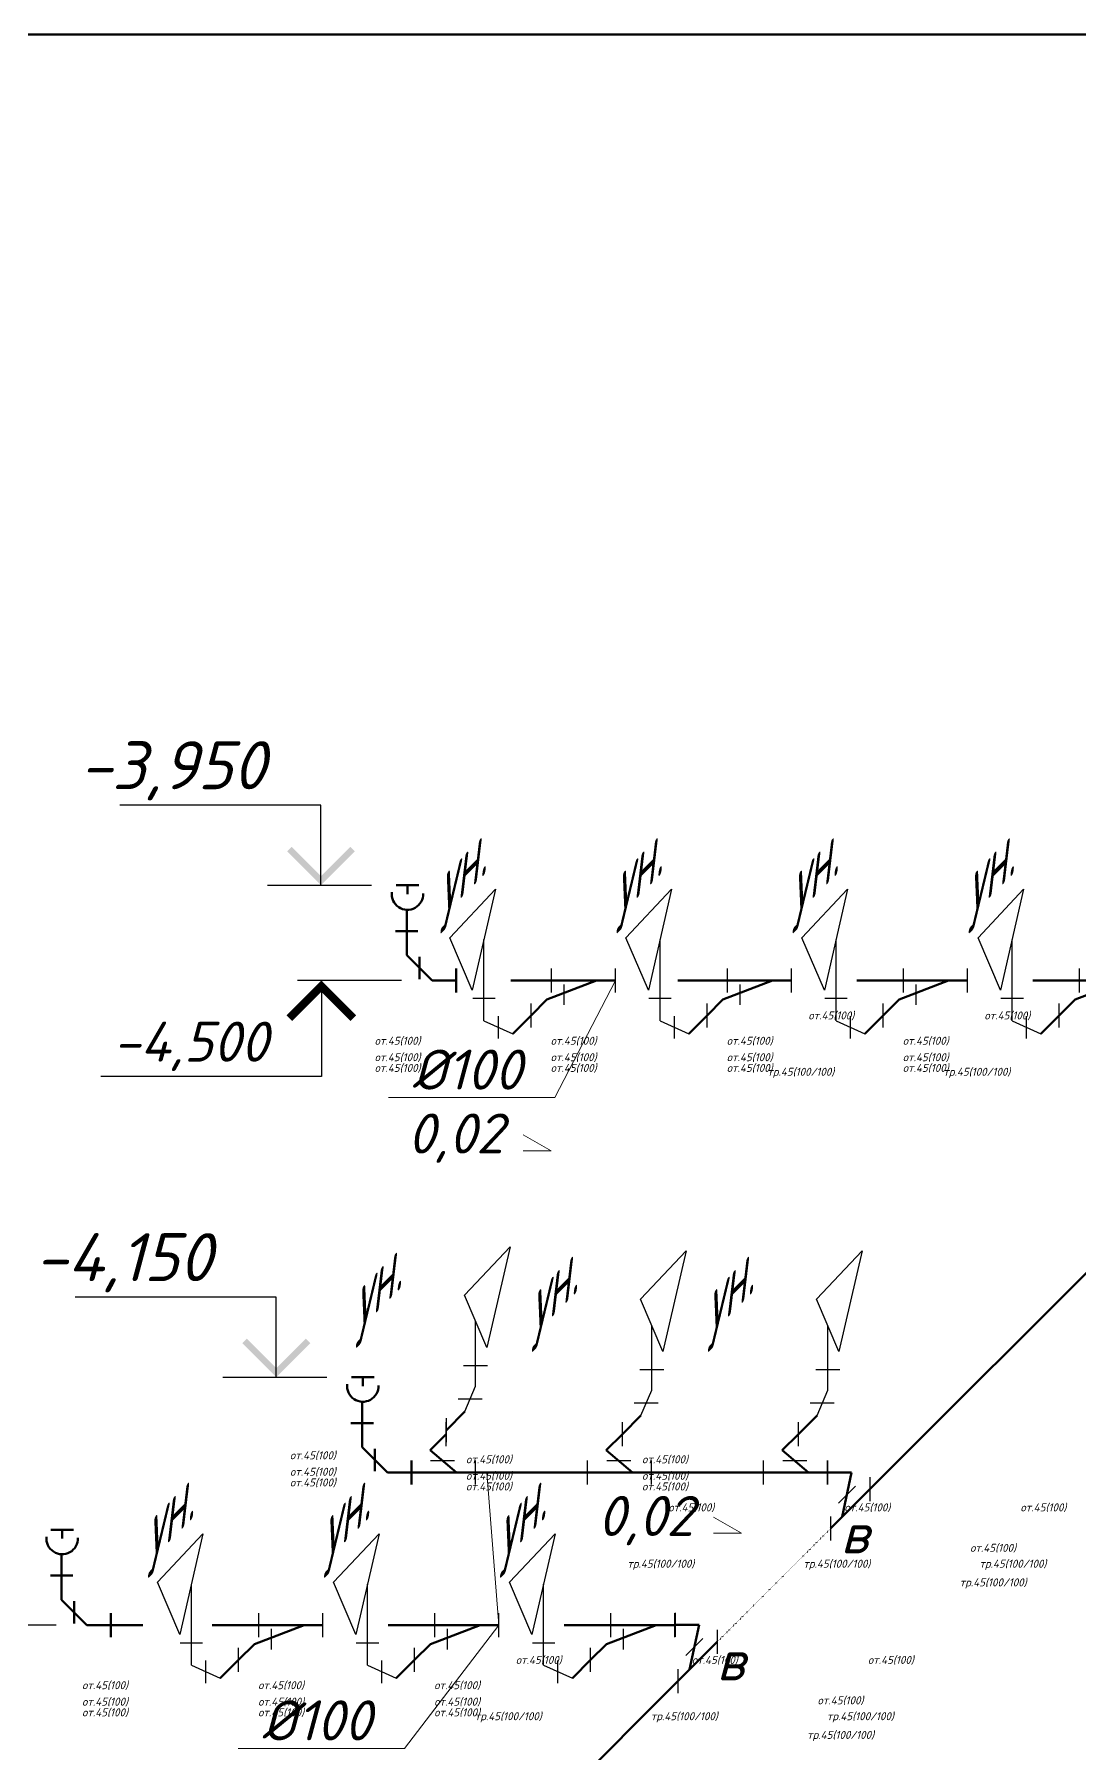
# Model space of a CAD drawing. Header units: millimetres. Extents: x -473555 to 660023, y 5037 to 453528.
# Drawn here: x 217863 to 224394, y 27179 to 37924 of the extents above; entities that cross this region are included whole.
import ezdxf
from ezdxf import colors
from ezdxf.entities.mleader import LeaderData, LeaderLine
from ezdxf.enums import TextEntityAlignment as Align
from ezdxf.math import Vec2, Vec3

# ---------------------------------------------------------------- set-up
doc = ezdxf.new("R2010")
doc.units = ezdxf.units.MM
doc.linetypes.add('ACAD_ISO07W100', pattern=[3, 0, -3])
doc.layers.add('_ВК-Спецификация', color=3, linetype='Continuous', lineweight=15, plot=False, transparency=0.5)
doc.layers.add('ВК_K1', color=34, linetype='Continuous', lineweight=50)
doc.layers.add('ВК_К1_текст', color=34, linetype='Continuous')
doc.styles.add('ISOPEUR', font='isocpeui.ttf')

# ---------------------------------------------------------------- blocks, each defined once
blk = doc.blocks.new('_None')
blk = doc.blocks.new('*U282')
at = {"lineweight": 30}
for p, q in [((-294, -33), (-294, 474)), ((-224, 106), (-364, 106)), ((0, -75), (0, 75)), ((-294, -33), (-114, -114)), ((-204, -144), (-204, -4))]:
    blk.add_line(p, q, dxfattribs=at)
at = {"lineweight": -2, "ltscale": 100}
blk.add_line((-114, -114), (0, 0), dxfattribs=at)
at = {"lineweight": 30}
blk.add_lwpolyline([(-222, 789), (-367, 159), (-507, 486)], close=True, dxfattribs=at)
at = {"lineweight": -2, "style": 'ISOPEUR', "oblique": 45}
blk.add_text('ун.', height=250, rotation=45, dxfattribs=at).set_placement((-504, 844), align=Align.MIDDLE_CENTER)
at = {"layer": '_ВК-Спецификация', "style": 'ISOPEUR'}
for p in [(-977, -97), (-977, -221), (-977, -352)]:
    blk.add_attdef('ФАСОННЫЕ_ЧАСТИ', p, '', height=50, dxfattribs=at)
blk = doc.blocks.new('*U284')
at = {"lineweight": -2}
for p, q in [((-428, -119), (-118, 0)), ((0, 0), (-400, 0)), ((-527, -218), (-428, -119))]:
    blk.add_line(p, q, dxfattribs=at)
at = {"lineweight": 30}
for p, q in [((-400, -75), (-400, 75)), ((0, -75), (0, 75)), ((-321, -152), (-321, -24)), ((-527, -293), (-527, -143))]:
    blk.add_line(p, q, dxfattribs=at)
at = {"layer": '_ВК-Спецификация', "linetype": 'ByBlock', "style": 'ISOPEUR'}
for s, p in [('от.45(100)', (1349, -218)), ('тр.45(100/100)', (1158, -570))]:
    blk.add_text(s, height=50, dxfattribs=at).set_placement(p, align=Align.MIDDLE_CENTER)
blk = doc.blocks.new('*U224')
at = {"linetype": 'ByBlock', "lineweight": -2}
h = blk.add_hatch(color=256, dxfattribs=at)
h.paths.add_polyline_path([(-527, 212), (-499, 240), (-315, 57), (-315, 0)])
h.paths.add_polyline_path([(-131, 240), (-103, 212), (-315, 0), (-315, 57)])
for p, q in [((-315, 500), (-1572, 500)), ((-315, 0), (-315, 500)), ((-649, 0), (0, 0))]:
    blk.add_line(p, q, dxfattribs=at)
at = {"linetype": 'ByBlock', "style": 'ISOPEUR'}
blk.add_attdef('ОТМЕТКА', (-1565, 600), '', height=300, dxfattribs=at)
blk = doc.blocks.new('*U253')
at = {"lineweight": 15}
blk.add_lwpolyline([(-1.75, 1), (0, 0), (-1.75, 0)], dxfattribs=at)
at = {"lineweight": 15, "style": 'ISOPEUR'}
blk.add_attdef('УКЛОН', text='', height=2.5, dxfattribs=at).set_placement((-5.98, 1.08), align=Align.MIDDLE_CENTER)
blk = doc.blocks.new('*U249')
at = {"lineweight": 30}
for p, q in [((-18, 426), (-18, 276)), ((50, 160), (156, 266)), ((246, 321), (246, 171)), ((0, 75), (0, -75))]:
    blk.add_line(p, q, dxfattribs=at)
for p, q in [((-18, 351), (132, 351)), ((132, 351), (73, 73)), ((0, 0), (246, 246))]:
    blk.add_line(p, q)
at = {"layer": '_ВК-Спецификация', "linetype": 'ByBlock', "style": 'ISOPEUR'}
for s, p in [('от.45(100)', (1016, -120)), ('тр.45(100/100)', (1016, -336))]:
    blk.add_text(s, height=50, dxfattribs=at).set_placement(p, align=Align.MIDDLE_CENTER)
blk = doc.blocks.new('*U245')
at = {"lineweight": -2}
for p, q in [((-283, 140), (-182, 240)), ((-283, 140), (-119, 0)), ((0, 0), (-400, 0))]:
    blk.add_line(p, q, dxfattribs=at)
at = {"lineweight": 30}
for p, q in [((-182, 165), (-182, 315)), ((-400, -75), (-400, 75)), ((-130, 73), (-280, 73)), ((0, -75), (0, 75))]:
    blk.add_line(p, q, dxfattribs=at)
at = {"layer": '_ВК-Спецификация', "linetype": 'ByBlock', "style": 'ISOPEUR'}
for s, p in [('от.45(100)', (1349, -218)), ('тр.45(100/100)', (1158, -570))]:
    blk.add_text(s, height=50, dxfattribs=at).set_placement(p, align=Align.MIDDLE_CENTER)
blk = doc.blocks.new('*U285')
at = {"lineweight": 30}
for p, q in [((183, 274), (183, 679)), ((108, 403), (258, 403)), ((116, 116), (183, 274)), ((74, 195), (224, 195)), ((0, -75), (0, 75))]:
    blk.add_line(p, q, dxfattribs=at)
at = {"lineweight": -2, "ltscale": 100}
blk.add_line((0, 0), (116, 116), dxfattribs=at)
at = {"lineweight": 30}
blk.add_lwpolyline([(398, 1146), (253, 515), (113, 843)], close=True, dxfattribs=at)
at = {"lineweight": -2, "style": 'ISOPEUR', "oblique": 45}
blk.add_text('ун.', height=250, rotation=45, dxfattribs=at).set_placement((-504, 844), align=Align.MIDDLE_CENTER)
at = {"layer": '_ВК-Спецификация', "style": 'ISOPEUR'}
for p in [(-977, -97), (-977, -221), (-977, -352)]:
    blk.add_attdef('ФАСОННЫЕ_ЧАСТИ', p, '', height=50, dxfattribs=at)

msp = doc.modelspace()

# ---------------------------------------------------------------- linework, layer by layer
at = {"layer": 'ВК_K1'}
for p, q in [((220123.1, 32606.5), (220265, 32606.5)), ((220194.1, 32551.1), (220194.1, 32606.5)), ((220190.2, 32319.2), (220190.2, 32452.9)), ((220120.2, 32319.2), (220260.2, 32319.2)), ((220190.2, 32168.4), (220190.2, 32319.2)), ((220348, 32010.6), (220190.2, 32168.4)), ((220269.1, 32019.5), (220269.1, 32159.5)), ((220498.3, 31935.6), (220498.3, 32085.6)), ((220498.3, 32010.6), (220348, 32010.6)), ((221093.8, 32010.6), (220839.5, 32010.6)), ((222193.8, 32010.6), (221883.1, 32010.6)), ((223293.8, 32010.6), (223001.4, 32010.6)), ((224393.8, 32010.6), (224101.4, 32010.6)), ((225912.2, 31659.9), (223083.8, 28831.5)), ((219844.1, 29532), (219986, 29532)), ((219915.1, 29476.6), (219915.1, 29532)), ((219911.2, 29244.6), (219911.2, 29378.4)), ((219841.2, 29244.6), (219981.2, 29244.6)), ((219911.2, 29093.9), (219911.2, 29244.6)), ((220069, 28936.1), (219911.2, 29093.9)), ((219990.1, 28945), (219990.1, 29085)), ((220219.3, 28936.1), (220069, 28936.1)), ((220219.3, 28861.1), (220219.3, 29011.1)), ((220619.2, 28936.1), (221319.3, 28936.1)), ((221719.2, 28936.1), (222419.3, 28936.1)), ((217966.1, 28578.7), (218108, 28578.7)), ((218037, 28523.3), (218037, 28578.7)), ((218033.2, 28291.4), (218033.2, 28425.1)), ((217963.2, 28291.4), (218103.2, 28291.4)), ((218033.2, 28140.6), (218033.2, 28291.4)), ((218191, 27982.8), (218033.2, 28140.6)), ((218112.1, 27991.7), (218112.1, 28131.7)), ((218341.2, 27907.8), (218341.2, 28057.8)), ((218341.2, 27982.8), (218191, 27982.8)), ((218341.2, 27982.8), (218541.2, 27982.8)), ((219266, 27982.8), (218973.6, 27982.8)), ((220366, 27982.8), (220073.6, 27982.8)), ((221466, 27982.8), (221173.6, 27982.8)), ((221884.4, 27632.1), (219056, 24803.6))]:
    msp.add_line(p, q, dxfattribs=at)
msp.add_lwpolyline([(163169, 37924.2), (328100.9, 37924.2), (328100.9, 9755), (163169, 9755)], close=True, dxfattribs=at)
for centre in [(220194.1, 32551.1), (219915.1, 29476.6), (218037, 28523.3)]:
    msp.add_arc(centre, 98.3, 173.30505, 2.20347, dxfattribs=at)
at = {"layer": 'ВК_К1_текст', "linetype": 'Continuous'}
for p, q in [((220156.9, 32010.6), (219506.9, 32010.6)), ((219656.9, 32010.6), (219656.9, 31410.6)), ((219656.9, 31410.6), (218279.4, 31410.6)), ((217999.9, 27982.8), (217349.9, 27982.8))]:
    msp.add_line(p, q, dxfattribs=at)
at = {"layer": 'ВК_К1_текст', "linetype": 'ACAD_ISO07W100', "lineweight": 100}
msp.add_line((222837.6, 28585.3), (222130.5, 27878.2), dxfattribs=at)
at = {"layer": 'ВК_К1_текст', "linetype": 'Continuous'}
msp.add_lwpolyline([(219856.9, 31775.3, 50, 50, 0), (219656.9, 31975.3, 50, 50, 0), (219456.9, 31775.3, 50, 50, 0)], format="xyseb", dxfattribs=at)

# ---------------------------------------------------------------- block references
at = {"layer": 'ВК_K1'}
ref = msp.add_blockref('*U282', (220966.5, 31792.3), dxfattribs=at)
ref.add_attrib('ФАСОННЫЕ_ЧАСТИ', 'от.45(100)', (219989.7, 31439.8), dxfattribs={"layer": '_ВК-Спецификация', "height": 50, "style": 'ISOPEUR'})
ref.add_attrib('ФАСОННЫЕ_ЧАСТИ', 'от.45(100)', (219989.7, 31609.5), dxfattribs={"layer": '_ВК-Спецификация', "height": 50, "style": 'ISOPEUR'})
ref.add_attrib('ФАСОННЫЕ_ЧАСТИ', 'от.45(100)', (219989.7, 31506.6), dxfattribs={"layer": '_ВК-Спецификация', "height": 50, "style": 'ISOPEUR'})
ref = msp.add_blockref('*U282', (222066.5, 31792.3), dxfattribs=at)
ref.add_attrib('ФАСОННЫЕ_ЧАСТИ', 'от.45(100)', (221089.7, 31439.8), dxfattribs={"layer": '_ВК-Спецификация', "height": 50, "style": 'ISOPEUR'})
ref.add_attrib('ФАСОННЫЕ_ЧАСТИ', 'от.45(100)', (221089.7, 31609.5), dxfattribs={"layer": '_ВК-Спецификация', "height": 50, "style": 'ISOPEUR'})
ref.add_attrib('ФАСОННЫЕ_ЧАСТИ', 'от.45(100)', (221089.7, 31506.6), dxfattribs={"layer": '_ВК-Спецификация', "height": 50, "style": 'ISOPEUR'})
ref = msp.add_blockref('*U282', (223166.5, 31792.3), dxfattribs=at)
ref.add_attrib('ФАСОННЫЕ_ЧАСТИ', 'от.45(100)', (222189.7, 31439.8), dxfattribs={"layer": '_ВК-Спецификация', "height": 50, "style": 'ISOPEUR'})
ref.add_attrib('ФАСОННЫЕ_ЧАСТИ', 'от.45(100)', (222189.7, 31609.5), dxfattribs={"layer": '_ВК-Спецификация', "height": 50, "style": 'ISOPEUR'})
ref.add_attrib('ФАСОННЫЕ_ЧАСТИ', 'от.45(100)', (222189.7, 31506.6), dxfattribs={"layer": '_ВК-Спецификация', "height": 50, "style": 'ISOPEUR'})
ref = msp.add_blockref('*U282', (224266.5, 31792.3), dxfattribs=at)
ref.add_attrib('ФАСОННЫЕ_ЧАСТИ', 'от.45(100)', (223289.7, 31439.8), dxfattribs={"layer": '_ВК-Спецификация', "height": 50, "style": 'ISOPEUR'})
ref.add_attrib('ФАСОННЫЕ_ЧАСТИ', 'от.45(100)', (223289.7, 31609.5), dxfattribs={"layer": '_ВК-Спецификация', "height": 50, "style": 'ISOPEUR'})
ref.add_attrib('ФАСОННЫЕ_ЧАСТИ', 'от.45(100)', (223289.7, 31506.6), dxfattribs={"layer": '_ВК-Спецификация', "height": 50, "style": 'ISOPEUR'})
for name, p in [('*U284', (221493.8, 32010.6)), ('*U284', (222593.8, 32010.6)), ('*U284', (223693.8, 32010.6)), ('*U284', (224793.8, 32010.6)), ('*U245', (220619.2, 28936.1)), ('*U245', (221719.2, 28936.1)), ('*U245', (222819.2, 28936.1)), ('*U249', (222837.6, 28585.3)), ('*U284', (219666, 27982.8)), ('*U284', (220766, 27982.8)), ('*U284', (221866, 27982.8)), ('*U249', (221884.4, 27632.1))]:
    msp.add_blockref(name, p, dxfattribs=at)
ref = msp.add_blockref('*U285', (220437.5, 29201.4), dxfattribs=at)
ref.add_attrib('ФАСОННЫЕ_ЧАСТИ', 'от.45(100)', (219460.6, 28848.9), dxfattribs={"layer": '_ВК-Спецификация', "height": 50, "style": 'ISOPEUR'})
ref.add_attrib('ФАСОННЫЕ_ЧАСТИ', 'от.45(100)', (219460.6, 29018.6), dxfattribs={"layer": '_ВК-Спецификация', "height": 50, "style": 'ISOPEUR'})
ref.add_attrib('ФАСОННЫЕ_ЧАСТИ', 'от.45(100)', (219460.6, 28915.7), dxfattribs={"layer": '_ВК-Спецификация', "height": 50, "style": 'ISOPEUR'})
ref = msp.add_blockref('*U285', (221537.5, 29176.4), dxfattribs=at)
ref.add_attrib('ФАСОННЫЕ_ЧАСТИ', 'от.45(100)', (220560.6, 28823.9), dxfattribs={"layer": '_ВК-Спецификация', "height": 50, "style": 'ISOPEUR'})
ref.add_attrib('ФАСОННЫЕ_ЧАСТИ', 'от.45(100)', (220560.6, 28993.6), dxfattribs={"layer": '_ВК-Спецификация', "height": 50, "style": 'ISOPEUR'})
ref.add_attrib('ФАСОННЫЕ_ЧАСТИ', 'от.45(100)', (220560.6, 28890.7), dxfattribs={"layer": '_ВК-Спецификация', "height": 50, "style": 'ISOPEUR'})
ref = msp.add_blockref('*U285', (222637.5, 29176.4), dxfattribs=at)
ref.add_attrib('ФАСОННЫЕ_ЧАСТИ', 'от.45(100)', (221660.6, 28823.9), dxfattribs={"layer": '_ВК-Спецификация', "height": 50, "style": 'ISOPEUR'})
ref.add_attrib('ФАСОННЫЕ_ЧАСТИ', 'от.45(100)', (221660.6, 28993.6), dxfattribs={"layer": '_ВК-Спецификация', "height": 50, "style": 'ISOPEUR'})
ref.add_attrib('ФАСОННЫЕ_ЧАСТИ', 'от.45(100)', (221660.6, 28890.7), dxfattribs={"layer": '_ВК-Спецификация', "height": 50, "style": 'ISOPEUR'})
ref = msp.add_blockref('*U282', (219138.7, 27764.5), dxfattribs=at)
ref.add_attrib('ФАСОННЫЕ_ЧАСТИ', 'от.45(100)', (218161.8, 27412), dxfattribs={"layer": '_ВК-Спецификация', "height": 50, "style": 'ISOPEUR'})
ref.add_attrib('ФАСОННЫЕ_ЧАСТИ', 'от.45(100)', (218161.8, 27581.7), dxfattribs={"layer": '_ВК-Спецификация', "height": 50, "style": 'ISOPEUR'})
ref.add_attrib('ФАСОННЫЕ_ЧАСТИ', 'от.45(100)', (218161.8, 27478.8), dxfattribs={"layer": '_ВК-Спецификация', "height": 50, "style": 'ISOPEUR'})
ref = msp.add_blockref('*U282', (220238.7, 27764.5), dxfattribs=at)
ref.add_attrib('ФАСОННЫЕ_ЧАСТИ', 'от.45(100)', (219261.8, 27412), dxfattribs={"layer": '_ВК-Спецификация', "height": 50, "style": 'ISOPEUR'})
ref.add_attrib('ФАСОННЫЕ_ЧАСТИ', 'от.45(100)', (219261.8, 27581.7), dxfattribs={"layer": '_ВК-Спецификация', "height": 50, "style": 'ISOPEUR'})
ref.add_attrib('ФАСОННЫЕ_ЧАСТИ', 'от.45(100)', (219261.8, 27478.8), dxfattribs={"layer": '_ВК-Спецификация', "height": 50, "style": 'ISOPEUR'})
ref = msp.add_blockref('*U282', (221338.7, 27764.5), dxfattribs=at)
ref.add_attrib('ФАСОННЫЕ_ЧАСТИ', 'от.45(100)', (220361.8, 27412), dxfattribs={"layer": '_ВК-Спецификация', "height": 50, "style": 'ISOPEUR'})
ref.add_attrib('ФАСОННЫЕ_ЧАСТИ', 'от.45(100)', (220361.8, 27581.7), dxfattribs={"layer": '_ВК-Спецификация', "height": 50, "style": 'ISOPEUR'})
ref.add_attrib('ФАСОННЫЕ_ЧАСТИ', 'от.45(100)', (220361.8, 27478.8), dxfattribs={"layer": '_ВК-Спецификация', "height": 50, "style": 'ISOPEUR'})
at = {"layer": 'ВК_К1_текст'}
ref = msp.add_blockref('*U224', (219969.1, 32606.5), dxfattribs=at)
ref.add_attrib('ОТМЕТКА', '-3,950', (218144.4, 33206.5), dxfattribs={"layer": '0', "linetype": 'ByBlock', "height": 300, "style": 'ISOPEUR'})
at = {"layer": 'ВК_К1_текст', "xscale": 100, "yscale": 100, "zscale": 100}
for p in [(221092.3, 30946.9), (222280.7, 28556.6)]:
    msp.add_blockref('*U253', p, dxfattribs=at).add_auto_attribs({'УКЛОН': '0,02'})
at = {"layer": 'ВК_К1_текст'}
ref = msp.add_blockref('*U224', (219690.1, 29532), dxfattribs=at)
ref.add_attrib('ОТМЕТКА', '-4,150', (217865.4, 30132), dxfattribs={"layer": '0', "linetype": 'ByBlock', "height": 300, "style": 'ISOPEUR'})

# ---------------------------------------------------------------- texts
at = {"layer": 'ВК_К1_текст', "linetype": 'Continuous', "style": 'ISOPEUR'}
for s, p in [('-4,500', (218353.9, 31503.8)), ('в', (222900.6, 28431.1)), ('в', (222126.3, 27637.1))]:
    msp.add_text(s, height=250, dxfattribs=at).set_placement(p)

# ---------------------------------------------------------------- leaders
at = {"layer": 'ВК_К1_текст', "linetype": 'Continuous'}
ml = msp.add_multileader_mtext('Standard', dxfattribs=at)
ml.set_content('%%C100', color=256, style='ISOPEUR')
ml.set_leader_properties(lineweight=15)
ml.set_arrow_properties(name='NONE')
ml.build(insert=Vec2(0, 0))
ml.multileader.update_dxf_attribs({"text_left_attachment_type": 6, "text_right_attachment_type": 6, "dogleg_length": 0.1, "arrow_head_size": 400, "scale": 100})
ctx = ml.context
ctx.base_point, ctx.scale, ctx.char_height, ctx.arrow_head_size, ctx.landing_gap_size, ctx.plane_origin = Vec3(247348.2, 36618.7), 100, 250, 400, 200, Vec3(255202.5, 27766.9)
ctx.left_attachment, ctx.right_attachment, ctx.text_align_type = 6, 6, 1
notes = []
notes.append((ctx, [(1, (1, 1, 0), (248437.3, 36618.7), (-1, 0), 10, [(0, [(248634, 35502.8)], 0, [])])]))
ctx.mtext.insert, ctx.mtext.width, ctx.mtext.alignment, ctx.mtext.flow_direction = Vec3(247887.8, 36918.7), 549.811, 2, 5
ml = msp.add_multileader_mtext('Standard', dxfattribs=at)
ml.set_content('%%C100', color=256, style='ISOPEUR')
ml.set_leader_properties(lineweight=15)
ml.set_arrow_properties(name='NONE')
ml.build(insert=Vec2(0, 0))
ml.multileader.update_dxf_attribs({"text_left_attachment_type": 6, "text_right_attachment_type": 6, "dogleg_length": 0.1, "arrow_head_size": 400, "scale": 100})
ctx = ml.context
ctx.base_point, ctx.scale, ctx.char_height, ctx.arrow_head_size, ctx.landing_gap_size, ctx.plane_origin = Vec3(204789.4, 33920), 100, 250, 400, 200, Vec3(212549.4, 24678.2)
ctx.left_attachment, ctx.right_attachment, ctx.text_align_type = 6, 6, 1
notes.append((ctx, [(1, (1, 1, 0), (205878.6, 33920), (-1, 0), 10, [(0, [(206256.9, 34651.5)], 0, [])])]))
ctx.mtext.insert, ctx.mtext.width, ctx.mtext.alignment, ctx.mtext.flow_direction = Vec3(205329, 34220), 549.811, 2, 5
ml = msp.add_multileader_mtext('Standard', dxfattribs=at)
ml.set_content('%%C100', color=256, style='ISOPEUR')
ml.set_leader_properties(lineweight=15)
ml.set_arrow_properties(name='NONE')
ml.build(insert=Vec2(0, 0))
ml.multileader.update_dxf_attribs({"text_left_attachment_type": 6, "text_right_attachment_type": 6, "dogleg_length": 0.1, "arrow_head_size": 400, "scale": 100})
ctx = ml.context
ctx.base_point, ctx.scale, ctx.char_height, ctx.arrow_head_size, ctx.landing_gap_size, ctx.plane_origin = Vec3(245674.2, 33156.3), 100, 250, 400, 200, Vec3(252715.4, 24304.6)
ctx.left_attachment, ctx.right_attachment, ctx.text_align_type = 6, 6, 1
notes.append((ctx, [(1, (1, 1, 0), (246763.3, 33156.3), (-1, 0), 10, [(0, [(247005.4, 32574.2)], 0, [])])]))
ctx.mtext.insert, ctx.mtext.width, ctx.mtext.alignment, ctx.mtext.flow_direction = Vec3(246213.7, 33456.3), 549.811, 2, 5
ml = msp.add_multileader_mtext('Standard', dxfattribs=at)
ml.set_content('%%C50', color=256, style='ISOPEUR')
ml.set_leader_properties(lineweight=15)
ml.set_arrow_properties(name='NONE')
ml.build(insert=Vec2(0, 0))
ml.multileader.update_dxf_attribs({"text_left_attachment_type": 6, "text_right_attachment_type": 6, "dogleg_length": 0.1, "arrow_head_size": 400, "scale": 100})
ctx = ml.context
ctx.base_point, ctx.scale, ctx.char_height, ctx.arrow_head_size, ctx.landing_gap_size, ctx.plane_origin = Vec3(214199.7, 31962.5), 100, 250, 400, 200, Vec3(221649.8, 23235.8)
ctx.left_attachment, ctx.right_attachment, ctx.text_align_type = 6, 6, 1
notes.append((ctx, [(1, (1, 1, 0), (215159.5, 31962.5), (-1, 0), 10, [(0, [(215302.6, 31689.7)], 0, [])])]))
ctx.mtext.insert, ctx.mtext.width, ctx.mtext.alignment, ctx.mtext.flow_direction = Vec3(214674.6, 32262.5), 549.811, 2, 5
ml = msp.add_multileader_mtext('Standard', dxfattribs=at)
ml.set_content('%%C100', color=256, style='ISOPEUR')
ml.set_leader_properties(lineweight=15)
ml.set_arrow_properties(name='NONE')
ml.build(insert=Vec2(0, 0))
ml.multileader.update_dxf_attribs({"text_left_attachment_type": 6, "text_right_attachment_type": 6, "dogleg_length": 0.1, "arrow_head_size": 400, "scale": 100})
ctx = ml.context
ctx.base_point, ctx.scale, ctx.char_height, ctx.arrow_head_size, ctx.landing_gap_size, ctx.plane_origin = Vec3(220026.2, 31279.1), 100, 250, 400, 200, Vec3(227786.2, 22037.3)
ctx.left_attachment, ctx.right_attachment, ctx.text_align_type = 6, 6, 1
notes.append((ctx, [(1, (1, 1, 0), (221115.4, 31279.1), (-1, 0), 10, [(0, [(221493.8, 32010.6)], 0, [])])]))
ctx.mtext.insert, ctx.mtext.width, ctx.mtext.alignment, ctx.mtext.flow_direction = Vec3(220565.8, 31579.1), 549.811, 2, 5
ml = msp.add_multileader_mtext('Standard', dxfattribs=at)
ml.set_content('%%C100', color=256, style='ISOPEUR')
ml.set_leader_properties(lineweight=15)
ml.set_arrow_properties(name='NONE')
ml.build(insert=Vec2(0, 0))
ml.multileader.update_dxf_attribs({"text_left_attachment_type": 6, "text_right_attachment_type": 6, "dogleg_length": 0.1, "arrow_head_size": 400, "scale": 100})
ctx = ml.context
ctx.base_point, ctx.scale, ctx.char_height, ctx.arrow_head_size, ctx.landing_gap_size, ctx.plane_origin = Vec3(208278.4, 31294), 100, 250, 400, 200, Vec3(216132.8, 22442.2)
ctx.left_attachment, ctx.right_attachment, ctx.text_align_type = 6, 6, 1
notes.append((ctx, [(1, (1, 1, 0), (209367.6, 31294), (-1, 0), 10, [(0, [(209469.4, 31059.1)], 0, [])])]))
ctx.mtext.insert, ctx.mtext.width, ctx.mtext.alignment, ctx.mtext.flow_direction = Vec3(208818, 31594), 549.811, 2, 5
ml = msp.add_multileader_mtext('Standard', dxfattribs=at)
ml.set_content('%%C50', color=256, style='ISOPEUR')
ml.set_leader_properties(lineweight=15)
ml.set_arrow_properties(name='NONE')
ml.build(insert=Vec2(0, 0))
ml.multileader.update_dxf_attribs({"text_left_attachment_type": 6, "text_right_attachment_type": 6, "dogleg_length": 0.1, "arrow_head_size": 400, "scale": 100})
ctx = ml.context
ctx.base_point, ctx.scale, ctx.char_height, ctx.arrow_head_size, ctx.landing_gap_size, ctx.plane_origin = Vec3(211101.8, 31215.9), 100, 250, 400, 200, Vec3(218849.4, 22126.6)
ctx.left_attachment, ctx.right_attachment, ctx.text_align_type = 6, 6, 1
notes.append((ctx, [(1, (1, 1, 0), (212061.6, 31215.9), (-1, 0), 10, [(0, [(212502.1, 30580.6)], 0, [])])]))
ctx.mtext.insert, ctx.mtext.width, ctx.mtext.alignment, ctx.mtext.flow_direction = Vec3(211576.7, 31515.9), 549.811, 2, 5
ml = msp.add_multileader_mtext('Standard', dxfattribs=at)
ml.set_content('%%C50', color=256, style='ISOPEUR')
ml.set_leader_properties(lineweight=15)
ml.set_arrow_properties(name='NONE')
ml.build(insert=Vec2(0, 0))
ml.multileader.update_dxf_attribs({"text_left_attachment_type": 6, "text_right_attachment_type": 6, "dogleg_length": 0.1, "arrow_head_size": 400, "scale": 100})
ctx = ml.context
ctx.base_point, ctx.scale, ctx.char_height, ctx.arrow_head_size, ctx.landing_gap_size, ctx.plane_origin = Vec3(204044, 30675.2), 100, 250, 400, 200, Vec3(211769, 21823.5)
ctx.left_attachment, ctx.right_attachment, ctx.text_align_type = 6, 6, 1
notes.append((ctx, [(1, (1, 1, 0), (205003.8, 30675.2), (-1, 0), 10, [(0, [(205175.2, 30421.2)], 0, [])])]))
ctx.mtext.insert, ctx.mtext.width, ctx.mtext.alignment, ctx.mtext.flow_direction = Vec3(204518.9, 30975.2), 549.811, 2, 5
ml = msp.add_multileader_mtext('Standard', dxfattribs=at)
ml.set_content('%%C50', color=256, style='ISOPEUR')
ml.set_leader_properties(lineweight=15)
ml.set_arrow_properties(name='NONE')
ml.build(insert=Vec2(0, 0))
ml.multileader.update_dxf_attribs({"text_left_attachment_type": 6, "text_right_attachment_type": 6, "dogleg_length": 0.1, "arrow_head_size": 400, "scale": 100})
ctx = ml.context
ctx.base_point, ctx.scale, ctx.char_height, ctx.arrow_head_size, ctx.landing_gap_size, ctx.plane_origin = Vec3(203265.9, 29717.4), 100, 250, 400, 200, Vec3(209316.9, 22111.9)
ctx.left_attachment, ctx.right_attachment, ctx.text_align_type = 6, 6, 1
notes.append((ctx, [(0, (1, 1, 0), (203255.9, 29717.4), (1, 0), 10, [(0, [(202723.1, 30709.6)], 0, [])])]))
ctx.mtext.insert, ctx.mtext.width, ctx.mtext.alignment, ctx.mtext.flow_direction = Vec3(203740.8, 30017.4), 549.811, 2, 5
ml = msp.add_multileader_mtext('Standard', dxfattribs=at)
ml.set_content('%%C50', color=256, style='ISOPEUR')
ml.set_leader_properties(lineweight=15)
ml.set_arrow_properties(name='NONE')
ml.build(insert=Vec2(0, 0))
ml.multileader.update_dxf_attribs({"text_left_attachment_type": 6, "text_right_attachment_type": 6, "dogleg_length": 0.1, "arrow_head_size": 400, "scale": 100})
ctx = ml.context
ctx.base_point, ctx.scale, ctx.char_height, ctx.arrow_head_size, ctx.landing_gap_size, ctx.plane_origin = Vec3(239105.9, 28652.6), 100, 250, 400, 200, Vec3(246830.9, 19800.8)
ctx.left_attachment, ctx.right_attachment, ctx.text_align_type = 6, 6, 1
notes.append((ctx, [(1, (1, 1, 0), (240065.7, 28652.6), (-1, 0), 10, [(0, [(240310.1, 29669.2)], 0, [])])]))
ctx.mtext.insert, ctx.mtext.width, ctx.mtext.alignment, ctx.mtext.flow_direction = Vec3(239580.8, 28952.6), 549.811, 2, 5
ml = msp.add_multileader_mtext('Standard', dxfattribs=at)
ml.set_content('%%C50', color=256, style='ISOPEUR')
ml.set_leader_properties(lineweight=15)
ml.set_arrow_properties(name='NONE')
ml.build(insert=Vec2(0, 0))
ml.multileader.update_dxf_attribs({"text_left_attachment_type": 6, "text_right_attachment_type": 6, "dogleg_length": 0.1, "arrow_head_size": 400, "scale": 100})
ctx = ml.context
ctx.base_point, ctx.scale, ctx.char_height, ctx.arrow_head_size, ctx.landing_gap_size, ctx.plane_origin = Vec3(241137.6, 28652.6), 100, 250, 400, 200, Vec3(248862.6, 19800.8)
ctx.left_attachment, ctx.right_attachment, ctx.text_align_type = 6, 6, 1
notes.append((ctx, [(1, (1, 1, 0), (242097.4, 28652.6), (-1, 0), 10, [(0, [(242341.9, 29669.2)], 0, [])])]))
ctx.mtext.insert, ctx.mtext.width, ctx.mtext.alignment, ctx.mtext.flow_direction = Vec3(241612.5, 28952.6), 549.811, 2, 5
ml = msp.add_multileader_mtext('Standard', dxfattribs=at)
ml.set_content('%%C100', color=256, style='ISOPEUR')
ml.set_leader_properties(lineweight=15)
ml.set_arrow_properties(name='NONE')
ml.build(insert=Vec2(0, 0))
ml.multileader.update_dxf_attribs({"text_left_attachment_type": 6, "text_right_attachment_type": 6, "dogleg_length": 0.1, "arrow_head_size": 400, "scale": 100})
ctx = ml.context
ctx.base_point, ctx.scale, ctx.char_height, ctx.arrow_head_size, ctx.landing_gap_size, ctx.plane_origin = Vec3(219087.3, 27212), 100, 250, 400, 200, Vec3(228390.2, 19138.3)
ctx.left_attachment, ctx.right_attachment, ctx.text_align_type = 6, 6, 1
notes.append((ctx, [(1, (1, 1, 0), (220176.4, 27212), (-1, 0), 10, [(1, [(220690, 28936.1), (220766, 27982.8)], 0, [])])]))
ctx.mtext.insert, ctx.mtext.alignment, ctx.mtext.flow_direction = Vec3(219626.8, 27512), 2, 5
ml = msp.add_multileader_mtext('Standard', dxfattribs=at)
ml.set_content('q=2,7л/с\\Pv=0,63м/с\\Ph/d=0,53', color=256, style='ISOPEUR')
ml.set_leader_properties(lineweight=15)
ml.set_arrow_properties(name='NONE')
ml.build(insert=Vec2(0, 0))
ml.multileader.update_dxf_attribs({"text_left_attachment_type": 6, "text_right_attachment_type": 6, "dogleg_length": 0.1, "arrow_head_size": 400, "scale": 100})
ctx = ml.context
ctx.base_point, ctx.scale, ctx.char_height, ctx.arrow_head_size, ctx.landing_gap_size, ctx.plane_origin = Vec3(236978.1, 28376.8), 100, 250, 400, 200, Vec3(252444.3, 23512)
ctx.left_attachment, ctx.right_attachment, ctx.text_align_type = 6, 6, 1
notes.append((ctx, [(1, (1, 1, 0), (238956, 28376.8), (-1, 0), 10, [(0, [(241743.3, 27312.1)], 0, [])])]))
ctx.mtext.insert, ctx.mtext.width, ctx.mtext.alignment, ctx.mtext.flow_direction = Vec3(237962.1, 28676.8), 1393.182, 2, 5
ml = msp.add_multileader_mtext('Standard', dxfattribs=at)
ml.set_content('Насос в приямке %%C600х500h', color=256, style='ISOPEUR')
ml.set_leader_properties(lineweight=15)
ml.set_arrow_properties(name='NONE')
ml.build(insert=Vec2(0, 0))
ml.multileader.update_dxf_attribs({"text_left_attachment_type": 6, "text_right_attachment_type": 6, "dogleg_length": 0.1, "arrow_head_size": 400, "scale": 100})
ctx = ml.context
ctx.base_point, ctx.scale, ctx.char_height, ctx.arrow_head_size, ctx.landing_gap_size, ctx.plane_origin = Vec3(294060.9, 27964.1), 100, 250, 400, 200, Vec3(304153.6, 17487.9)
ctx.left_attachment, ctx.right_attachment, ctx.text_align_type = 6, 6, 1
notes.append((ctx, [(1, (1, 1, 0), (296134.4, 27964.1), (-1, 0), 10, [(0, [(296741.2, 28675)], 0, [])])]))
ctx.mtext.insert, ctx.mtext.width, ctx.mtext.alignment, ctx.mtext.flow_direction = Vec3(295092.6, 28264.1), 1666.841, 2, 5
ml = msp.add_multileader_mtext('Standard', dxfattribs=at)
ml.set_content('Насос в приямке %%C600х500h', color=256, style='ISOPEUR')
ml.set_leader_properties(lineweight=15)
ml.set_arrow_properties(name='NONE')
ml.build(insert=Vec2(0, 0))
ml.multileader.update_dxf_attribs({"text_left_attachment_type": 6, "text_right_attachment_type": 6, "dogleg_length": 0.1, "arrow_head_size": 400, "scale": 100})
ctx = ml.context
ctx.base_point, ctx.scale, ctx.char_height, ctx.arrow_head_size, ctx.landing_gap_size, ctx.plane_origin = Vec3(300994.8, 27964.1), 100, 250, 400, 200, Vec3(311087.6, 17487.9)
ctx.left_attachment, ctx.right_attachment, ctx.text_align_type = 6, 6, 1
notes.append((ctx, [(1, (1, 1, 0), (303068.3, 27964.1), (-1, 0), 10, [(0, [(303675.2, 28675)], 0, [])])]))
ctx.mtext.insert, ctx.mtext.width, ctx.mtext.alignment, ctx.mtext.flow_direction = Vec3(302026.6, 28264.1), 1666.841, 2, 5
ml = msp.add_multileader_mtext('Standard', dxfattribs=at)
ml.set_content('%%C100', color=256, style='ISOPEUR')
ml.set_leader_properties(lineweight=15)
ml.set_arrow_properties(name='NONE')
ml.build(insert=Vec2(0, 0))
ml.multileader.update_dxf_attribs({"text_left_attachment_type": 6, "text_right_attachment_type": 6, "dogleg_length": 0.1, "arrow_head_size": 400, "scale": 100})
ctx = ml.context
ctx.base_point, ctx.scale, ctx.char_height, ctx.arrow_head_size, ctx.landing_gap_size, ctx.plane_origin = Vec3(240744.8, 28227), 100, 250, 400, 200, Vec3(247786, 19375.2)
ctx.left_attachment, ctx.right_attachment, ctx.text_align_type = 6, 6, 1
notes.append((ctx, [(1, (1, 1, 0), (241833.9, 28227), (-1, 0), 10, [(0, [(242076.1, 27644.9)], 0, [])])]))
ctx.mtext.insert, ctx.mtext.width, ctx.mtext.alignment, ctx.mtext.flow_direction = Vec3(241284.4, 28527), 549.811, 2, 5
for ctx, leaders in notes:
    for number, flags, end, landing, length, lines in leaders:
        leader = LeaderData()
        leader.index, (leader.has_last_leader_line, leader.has_dogleg_vector, leader.attachment_direction) = number, flags
        leader.last_leader_point, leader.dogleg_vector, leader.dogleg_length = Vec3(end), Vec3(landing), length
        for number, points, colour, breaks in lines:
            line = LeaderLine()
            line.index, line.vertices, line.color, line.breaks = number, Vec3.list(points), colors.encode_raw_color(colour), breaks
            leader.lines.append(line)
        ctx.leaders.append(leader)

doc.saveas('drawing.dxf')
